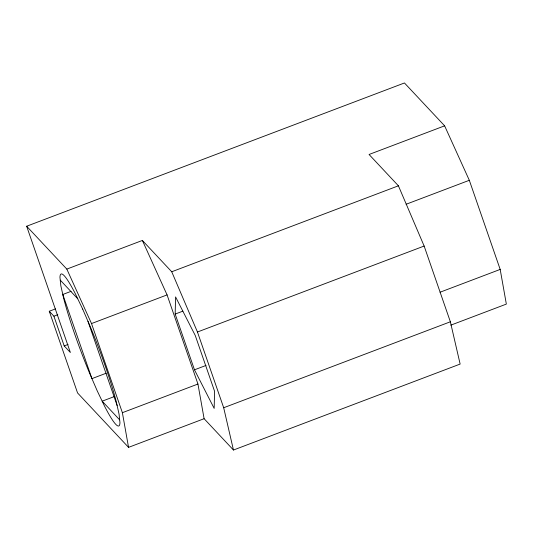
<?xml version="1.0" encoding="UTF-8"?>
<svg xmlns="http://www.w3.org/2000/svg" width="533" height="533" viewBox="0 0 533 533"><rect width="100%" height="100%" fill="white"/><g stroke="black" fill="none" stroke-linecap="round" stroke-linejoin="round"><path stroke-width="0.8" d="M175.177 314.07L175.564 296.908L195.258 335.504L214.566 391.249L214.173 408.405L194.478 369.815L175.177 314.07L182.886 311.145M55.492 308.893L49.269 311.252L53.906 316.196L64.193 345.91L70.376 352.5L26.65 226.232L404.454 82.968L444.622 125.835L469.32 180.294L500.187 269.418L506.35 304.096L450.838 325.143M26.65 226.232L66.818 269.098L142.378 240.45L171.733 271.77L197.457 332.006L223.687 407.745L233.461 450.032L460.139 364.072L450.365 321.785L424.141 246.046L398.411 185.81L369.063 154.483L444.622 125.835M71.109 291.324L62.794 294.476L91.936 378.63L106.294 373.18M53.906 316.196L57.791 314.723M171.733 271.77L398.411 185.81M66.818 269.098L91.516 323.558L167.076 294.902L197.943 384.033L204.106 418.705L233.461 450.032M406.099 204.266L469.32 180.294M64.193 345.91L68.071 344.438M197.457 332.006L424.141 246.046M114.255 396.599L102.169 401.182L119.672 419.864M194.478 369.815L206.044 365.431M204.106 418.705L128.546 447.36L122.383 412.689L197.943 384.033M440.045 292.224L500.187 269.418M223.687 407.745L450.365 321.785M60.242 280.111L77.745 298.793M128.546 447.36L77.565 392.954L49.269 311.252M142.378 240.45L167.076 294.902M91.516 323.558L122.383 412.689M87.978 321.346L117.12 405.5M82.695 309.127L75.406 293.903A81.302 8.901 69.2 0 0 59.956 277.42L60.849 285.808L63.72 298.573A81.302 8.901 69.2 0 0 89.437 372.847L97.219 390.849L104.508 406.066A81.302 8.901 69.2 0 0 119.952 422.556L119.066 414.168L116.194 401.402A81.302 8.901 69.2 0 0 90.477 327.129L82.695 309.127"/></g></svg>
